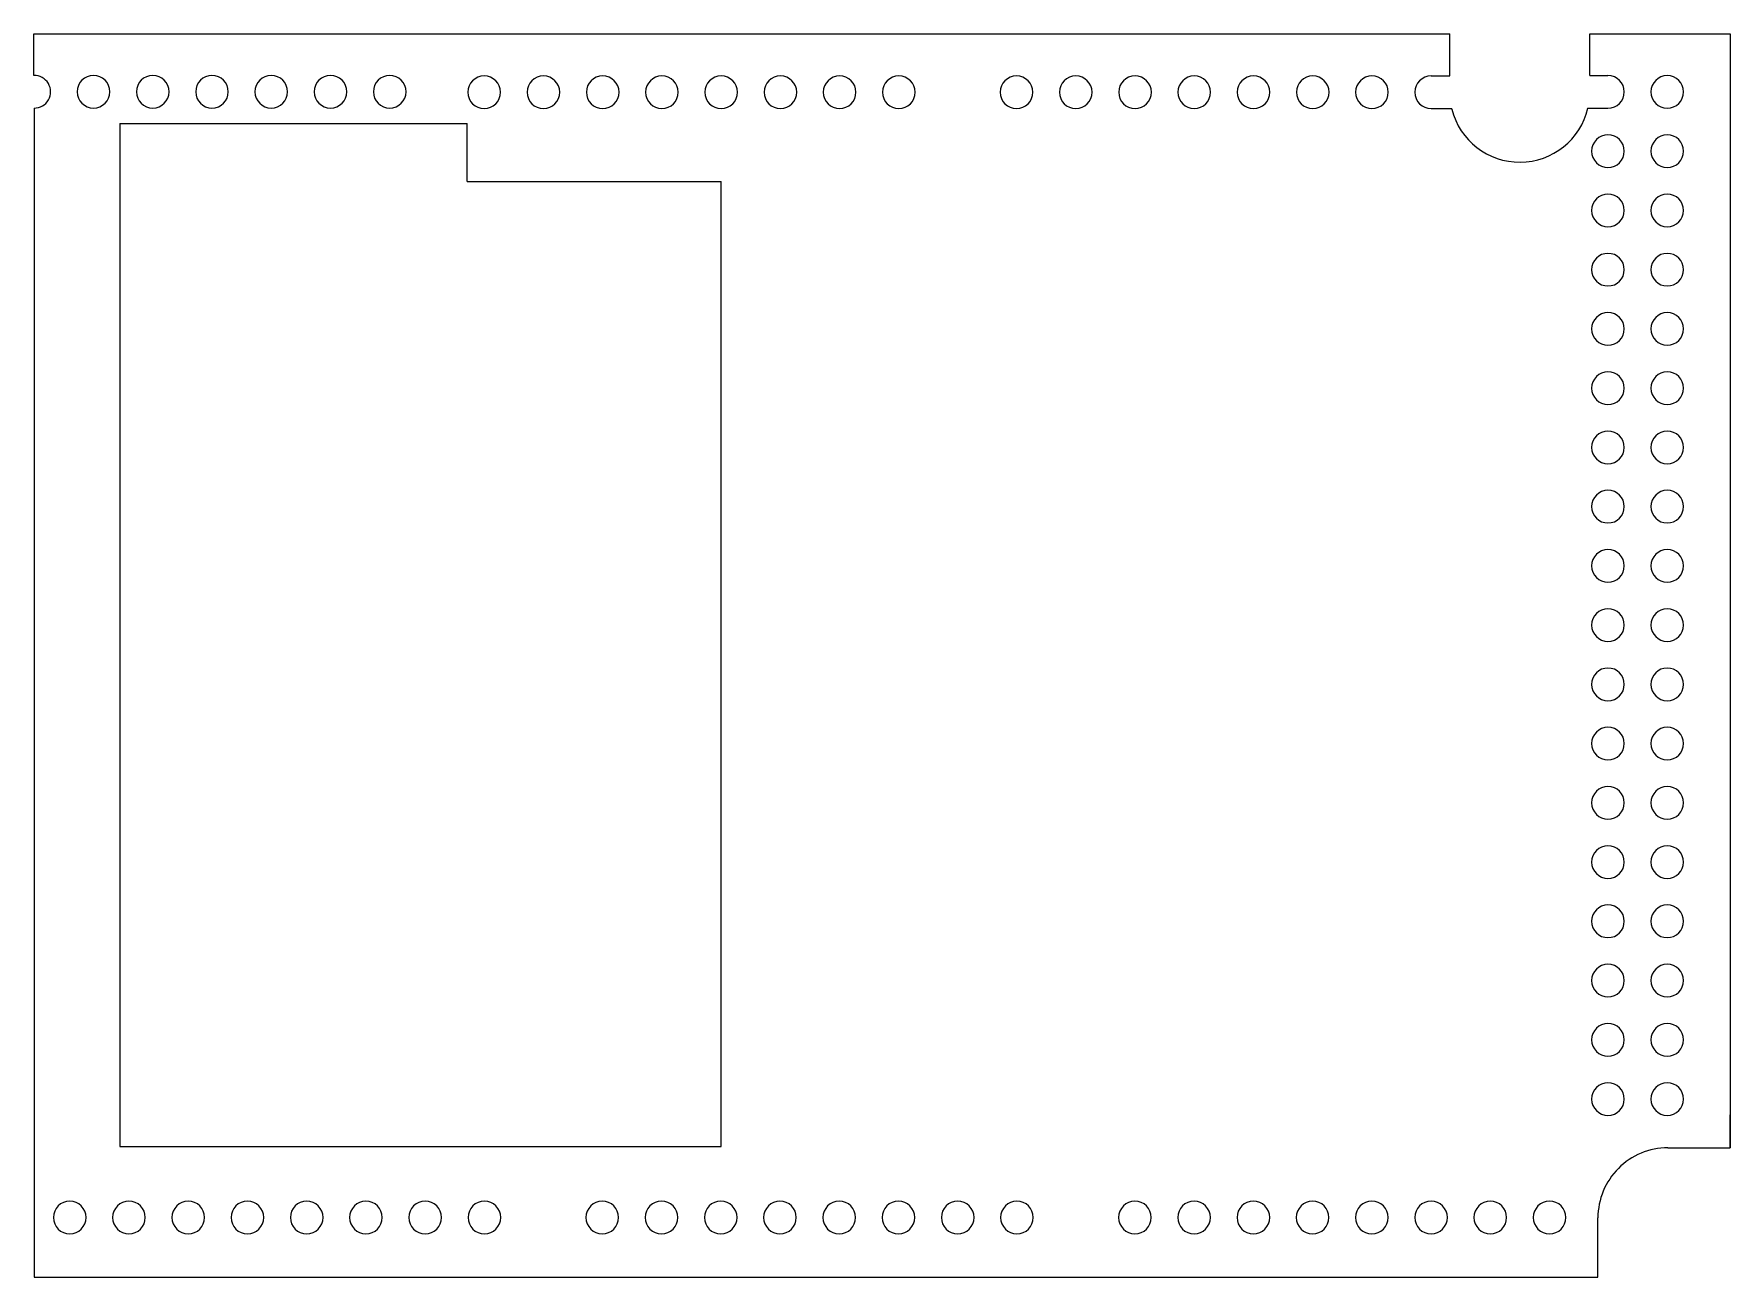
# Model space of a CAD drawing. Extents: x 1.04 to 3.9, y 0 to 2.1.
import ezdxf

# ---------------------------------------------------------------- set-up
doc = ezdxf.new("R2010")
doc.units = 0
doc.layers.add('gm9', color=6, linetype='CONTINUOUS')

msp = doc.modelspace()

# ---------------------------------------------------------------- linework, layer by layer
at = {"layer": 'gm9', "color": 6}
for points in [[(1.04168, 2.02834), (1.04168, 2.09843)], [(1.04168, 2.09842), (3.43189, 2.09842)], [(3.40045, 2.02756), (3.43189, 2.02756), (3.43189, 2.09842)], [(3.66811, 2.02806), (3.66811, 2.09843)], [(3.66811, 2.09843), (3.905, 2.09843)], [(3.905, 2.09843), (3.905, 0.21811)], [(3.66811, 2.02806), (3.6989, 2.02806)], [(1.04188, 1.97323), (1.04188, 0)], [(1.18698, 1.94711), (1.18698, 0.22028)], [(1.18698, 1.94711), (1.77311, 1.94711)], [(1.77311, 1.84933), (1.77311, 1.94711)], [(3.40045, 1.97244), (3.43538, 1.97244)], [(3.43538, 1.97149), (3.43538, 1.97244)], [(3.66519, 1.97294), (3.66519, 1.97389)], [(3.66519, 1.97294), (3.6989, 1.97294)], [(1.77311, 1.84933), (2.20181, 1.84933)], [(2.20181, 0.22028), (2.20181, 1.84933)], [(3.905, 0.21811), (3.905, 0.27387)], [(1.18698, 0.22028), (1.77311, 0.22028)], [(1.77311, 0.22028), (2.20181, 0.22028)], [(3.8, 0.21811), (3.905, 0.21811)], [(3.62009, 0), (3.68189, 0), (3.68189, 0.1)], [(1.04188, 0), (3.68189, 0)]]:
    msp.add_lwpolyline(points, dxfattribs=at)
for points in [[(1.04205, 1.97323), (1.04205, 1.97323), (1.04205, 1.97323, 1.014359), (1.04175, 2.02834), (1.04175, 2.02834)], [(1.16985, 2.00079), (1.16985, 2.00079), (1.16985, 2.00079, 1), (1.11473, 2.00079), (1.11473, 2.00079), (1.11473, 2.00079, 1), (1.16985, 2.00079), (1.16985, 2.00079)], [(1.26985, 2.00079), (1.26985, 2.00079), (1.26985, 2.00079, 1), (1.21473, 2.00079), (1.21473, 2.00079), (1.21473, 2.00079, 1), (1.26985, 2.00079), (1.26985, 2.00079)], [(1.36985, 2.00079), (1.36985, 2.00079), (1.36985, 2.00079, 1), (1.31473, 2.00079), (1.31473, 2.00079), (1.31473, 2.00079, 1), (1.36985, 2.00079), (1.36985, 2.00079)], [(1.46985, 2.00079), (1.46985, 2.00079), (1.46985, 2.00079, 1), (1.41473, 2.00079), (1.41473, 2.00079), (1.41473, 2.00079, 1), (1.46985, 2.00079), (1.46985, 2.00079)], [(1.56985, 2.00079), (1.56985, 2.00079), (1.56985, 2.00079, 1), (1.51473, 2.00079), (1.51473, 2.00079), (1.51473, 2.00079, 1), (1.56985, 2.00079), (1.56985, 2.00079)], [(1.66985, 2.00079), (1.66985, 2.00079), (1.66985, 2.00079, 1), (1.61473, 2.00079), (1.61473, 2.00079), (1.61473, 2.00079, 1), (1.66985, 2.00079), (1.66985, 2.00079)], [(1.82937, 2), (1.82937, 2), (1.82937, 2, 1), (1.77425, 2), (1.77425, 2), (1.77425, 2, 1), (1.82937, 2), (1.82937, 2)], [(1.92937, 2), (1.92937, 2), (1.92937, 2, 1), (1.87425, 2), (1.87425, 2), (1.87425, 2, 1), (1.92937, 2), (1.92937, 2)], [(2.02937, 2), (2.02937, 2), (2.02937, 2, 1), (1.97425, 2), (1.97425, 2), (1.97425, 2, 1), (2.02937, 2), (2.02937, 2)], [(2.12937, 2), (2.12937, 2), (2.12937, 2, 1), (2.07425, 2), (2.07425, 2), (2.07425, 2, 1), (2.12937, 2), (2.12937, 2)], [(2.22937, 2), (2.22937, 2), (2.22937, 2, 1), (2.17425, 2), (2.17425, 2), (2.17425, 2, 1), (2.22937, 2), (2.22937, 2)], [(2.32937, 2), (2.32937, 2), (2.32937, 2, 1), (2.27425, 2), (2.27425, 2), (2.27425, 2, 1), (2.32937, 2), (2.32937, 2)], [(2.42937, 2), (2.42937, 2), (2.42937, 2, 1), (2.37425, 2), (2.37425, 2), (2.37425, 2, 1), (2.42937, 2), (2.42937, 2)], [(2.52937, 2), (2.52937, 2), (2.52937, 2, 1), (2.47425, 2), (2.47425, 2), (2.47425, 2, 1), (2.52937, 2), (2.52937, 2)], [(2.72801, 2), (2.72801, 2), (2.72801, 2, 1), (2.67289, 2), (2.67289, 2), (2.67289, 2, 1), (2.72801, 2), (2.72801, 2)], [(2.82801, 2), (2.82801, 2), (2.82801, 2, 1), (2.77289, 2), (2.77289, 2), (2.77289, 2, 1), (2.82801, 2), (2.82801, 2)], [(2.92801, 2), (2.92801, 2), (2.92801, 2, 1), (2.87289, 2), (2.87289, 2), (2.87289, 2, 1), (2.92801, 2), (2.92801, 2)], [(3.02801, 2), (3.02801, 2), (3.02801, 2, 1), (2.97289, 2), (2.97289, 2), (2.97289, 2, 1), (3.02801, 2), (3.02801, 2)], [(3.12801, 2), (3.12801, 2), (3.12801, 2, 1), (3.07289, 2), (3.07289, 2), (3.07289, 2, 1), (3.12801, 2), (3.12801, 2)], [(3.22801, 2), (3.22801, 2), (3.22801, 2, 1), (3.17289, 2), (3.17289, 2), (3.17289, 2, 1), (3.22801, 2), (3.22801, 2)], [(3.32801, 2), (3.32801, 2), (3.32801, 2, 1), (3.27289, 2), (3.27289, 2), (3.27289, 2, 1), (3.32801, 2), (3.32801, 2)], [(3.40045, 2.02756), (3.40045, 2.02756), (3.40045, 2.02756, 1), (3.40045, 1.97244), (3.40045, 1.97244)], [(3.6989, 1.97294), (3.6989, 1.97294), (3.6989, 1.97294, 1), (3.6989, 2.02806), (3.6989, 2.02806)], [(3.82646, 2.0005), (3.82646, 2.0005), (3.82646, 2.0005, 1), (3.77134, 2.0005), (3.77134, 2.0005), (3.77134, 2.0005, 1), (3.82646, 2.0005), (3.82646, 2.0005)], [(3.43538, 1.97149), (3.43538, 1.97149), (3.43538, 1.97149, 0.787021), (3.66498, 1.97299), (3.66498, 1.97299)], [(3.72646, 1.9005), (3.72646, 1.9005), (3.72646, 1.9005, 1), (3.67134, 1.9005), (3.67134, 1.9005), (3.67134, 1.9005, 1), (3.72646, 1.9005), (3.72646, 1.9005)], [(3.82646, 1.9005), (3.82646, 1.9005), (3.82646, 1.9005, 1), (3.77134, 1.9005), (3.77134, 1.9005), (3.77134, 1.9005, 1), (3.82646, 1.9005), (3.82646, 1.9005)], [(3.72646, 1.8005), (3.72646, 1.8005), (3.72646, 1.8005, 1), (3.67134, 1.8005), (3.67134, 1.8005), (3.67134, 1.8005, 1), (3.72646, 1.8005), (3.72646, 1.8005)], [(3.82646, 1.8005), (3.82646, 1.8005), (3.82646, 1.8005, 1), (3.77134, 1.8005), (3.77134, 1.8005), (3.77134, 1.8005, 1), (3.82646, 1.8005), (3.82646, 1.8005)], [(3.72646, 1.7005), (3.72646, 1.7005), (3.72646, 1.7005, 1), (3.67134, 1.7005), (3.67134, 1.7005), (3.67134, 1.7005, 1), (3.72646, 1.7005), (3.72646, 1.7005)], [(3.82646, 1.7005), (3.82646, 1.7005), (3.82646, 1.7005, 1), (3.77134, 1.7005), (3.77134, 1.7005), (3.77134, 1.7005, 1), (3.82646, 1.7005), (3.82646, 1.7005)], [(3.72646, 1.6005), (3.72646, 1.6005), (3.72646, 1.6005, 1), (3.67134, 1.6005), (3.67134, 1.6005), (3.67134, 1.6005, 1), (3.72646, 1.6005), (3.72646, 1.6005)], [(3.82646, 1.6005), (3.82646, 1.6005), (3.82646, 1.6005, 1), (3.77134, 1.6005), (3.77134, 1.6005), (3.77134, 1.6005, 1), (3.82646, 1.6005), (3.82646, 1.6005)], [(3.72646, 1.5005), (3.72646, 1.5005), (3.72646, 1.5005, 1), (3.67134, 1.5005), (3.67134, 1.5005), (3.67134, 1.5005, 1), (3.72646, 1.5005), (3.72646, 1.5005)], [(3.82646, 1.5005), (3.82646, 1.5005), (3.82646, 1.5005, 1), (3.77134, 1.5005), (3.77134, 1.5005), (3.77134, 1.5005, 1), (3.82646, 1.5005), (3.82646, 1.5005)], [(3.72646, 1.4005), (3.72646, 1.4005), (3.72646, 1.4005, 1), (3.67134, 1.4005), (3.67134, 1.4005), (3.67134, 1.4005, 1), (3.72646, 1.4005), (3.72646, 1.4005)], [(3.82646, 1.4005), (3.82646, 1.4005), (3.82646, 1.4005, 1), (3.77134, 1.4005), (3.77134, 1.4005), (3.77134, 1.4005, 1), (3.82646, 1.4005), (3.82646, 1.4005)], [(3.72646, 1.3005), (3.72646, 1.3005), (3.72646, 1.3005, 1), (3.67134, 1.3005), (3.67134, 1.3005), (3.67134, 1.3005, 1), (3.72646, 1.3005), (3.72646, 1.3005)], [(3.82646, 1.3005), (3.82646, 1.3005), (3.82646, 1.3005, 1), (3.77134, 1.3005), (3.77134, 1.3005), (3.77134, 1.3005, 1), (3.82646, 1.3005), (3.82646, 1.3005)], [(3.72646, 1.2005), (3.72646, 1.2005), (3.72646, 1.2005, 1), (3.67134, 1.2005), (3.67134, 1.2005), (3.67134, 1.2005, 1), (3.72646, 1.2005), (3.72646, 1.2005)], [(3.82646, 1.2005), (3.82646, 1.2005), (3.82646, 1.2005, 1), (3.77134, 1.2005), (3.77134, 1.2005), (3.77134, 1.2005, 1), (3.82646, 1.2005), (3.82646, 1.2005)], [(3.72646, 1.1005), (3.72646, 1.1005), (3.72646, 1.1005, 1), (3.67134, 1.1005), (3.67134, 1.1005), (3.67134, 1.1005, 1), (3.72646, 1.1005), (3.72646, 1.1005)], [(3.82646, 1.1005), (3.82646, 1.1005), (3.82646, 1.1005, 1), (3.77134, 1.1005), (3.77134, 1.1005), (3.77134, 1.1005, 1), (3.82646, 1.1005), (3.82646, 1.1005)], [(3.72646, 1.0005), (3.72646, 1.0005), (3.72646, 1.0005, 1), (3.67134, 1.0005), (3.67134, 1.0005), (3.67134, 1.0005, 1), (3.72646, 1.0005), (3.72646, 1.0005)], [(3.82646, 1.0005), (3.82646, 1.0005), (3.82646, 1.0005, 1), (3.77134, 1.0005), (3.77134, 1.0005), (3.77134, 1.0005, 1), (3.82646, 1.0005), (3.82646, 1.0005)], [(3.72646, 0.9005), (3.72646, 0.9005), (3.72646, 0.9005, 1), (3.67134, 0.9005), (3.67134, 0.9005), (3.67134, 0.9005, 1), (3.72646, 0.9005), (3.72646, 0.9005)], [(3.82646, 0.9005), (3.82646, 0.9005), (3.82646, 0.9005, 1), (3.77134, 0.9005), (3.77134, 0.9005), (3.77134, 0.9005, 1), (3.82646, 0.9005), (3.82646, 0.9005)], [(3.72646, 0.8005), (3.72646, 0.8005), (3.72646, 0.8005, 1), (3.67134, 0.8005), (3.67134, 0.8005), (3.67134, 0.8005, 1), (3.72646, 0.8005), (3.72646, 0.8005)], [(3.82646, 0.8005), (3.82646, 0.8005), (3.82646, 0.8005, 1), (3.77134, 0.8005), (3.77134, 0.8005), (3.77134, 0.8005, 1), (3.82646, 0.8005), (3.82646, 0.8005)], [(3.72646, 0.7005), (3.72646, 0.7005), (3.72646, 0.7005, 1), (3.67134, 0.7005), (3.67134, 0.7005), (3.67134, 0.7005, 1), (3.72646, 0.7005), (3.72646, 0.7005)], [(3.82646, 0.7005), (3.82646, 0.7005), (3.82646, 0.7005, 1), (3.77134, 0.7005), (3.77134, 0.7005), (3.77134, 0.7005, 1), (3.82646, 0.7005), (3.82646, 0.7005)], [(3.72646, 0.6005), (3.72646, 0.6005), (3.72646, 0.6005, 1), (3.67134, 0.6005), (3.67134, 0.6005), (3.67134, 0.6005, 1), (3.72646, 0.6005), (3.72646, 0.6005)], [(3.82646, 0.6005), (3.82646, 0.6005), (3.82646, 0.6005, 1), (3.77134, 0.6005), (3.77134, 0.6005), (3.77134, 0.6005, 1), (3.82646, 0.6005), (3.82646, 0.6005)], [(3.72646, 0.5005), (3.72646, 0.5005), (3.72646, 0.5005, 1), (3.67134, 0.5005), (3.67134, 0.5005), (3.67134, 0.5005, 1), (3.72646, 0.5005), (3.72646, 0.5005)], [(3.82646, 0.5005), (3.82646, 0.5005), (3.82646, 0.5005, 1), (3.77134, 0.5005), (3.77134, 0.5005), (3.77134, 0.5005, 1), (3.82646, 0.5005), (3.82646, 0.5005)], [(3.72646, 0.4005), (3.72646, 0.4005), (3.72646, 0.4005, 1), (3.67134, 0.4005), (3.67134, 0.4005), (3.67134, 0.4005, 1), (3.72646, 0.4005), (3.72646, 0.4005)], [(3.82646, 0.4005), (3.82646, 0.4005), (3.82646, 0.4005, 1), (3.77134, 0.4005), (3.77134, 0.4005), (3.77134, 0.4005, 1), (3.82646, 0.4005), (3.82646, 0.4005)], [(3.72646, 0.3005), (3.72646, 0.3005), (3.72646, 0.3005, 1), (3.67134, 0.3005), (3.67134, 0.3005), (3.67134, 0.3005, 1), (3.72646, 0.3005), (3.72646, 0.3005)], [(3.82646, 0.3005), (3.82646, 0.3005), (3.82646, 0.3005, 1), (3.77134, 0.3005), (3.77134, 0.3005), (3.77134, 0.3005, 1), (3.82646, 0.3005), (3.82646, 0.3005)], [(3.8, 0.21811), (3.8, 0.21811), (3.8, 0.21811, 0.414214), (3.68189, 0.1), (3.68189, 0.1)], [(1.1297, 0.10054), (1.1297, 0.10054), (1.1297, 0.10054, 1), (1.07458, 0.10054), (1.07458, 0.10054), (1.07458, 0.10054, 1), (1.1297, 0.10054), (1.1297, 0.10054)], [(1.2297, 0.10054), (1.2297, 0.10054), (1.2297, 0.10054, 1), (1.17458, 0.10054), (1.17458, 0.10054), (1.17458, 0.10054, 1), (1.2297, 0.10054), (1.2297, 0.10054)], [(1.3297, 0.10054), (1.3297, 0.10054), (1.3297, 0.10054, 1), (1.27458, 0.10054), (1.27458, 0.10054), (1.27458, 0.10054, 1), (1.3297, 0.10054), (1.3297, 0.10054)], [(1.4297, 0.10054), (1.4297, 0.10054), (1.4297, 0.10054, 1), (1.37458, 0.10054), (1.37458, 0.10054), (1.37458, 0.10054, 1), (1.4297, 0.10054), (1.4297, 0.10054)], [(1.5297, 0.10054), (1.5297, 0.10054), (1.5297, 0.10054, 1), (1.47458, 0.10054), (1.47458, 0.10054), (1.47458, 0.10054, 1), (1.5297, 0.10054), (1.5297, 0.10054)], [(1.6297, 0.10054), (1.6297, 0.10054), (1.6297, 0.10054, 1), (1.57458, 0.10054), (1.57458, 0.10054), (1.57458, 0.10054, 1), (1.6297, 0.10054), (1.6297, 0.10054)], [(1.7297, 0.10054), (1.7297, 0.10054), (1.7297, 0.10054, 1), (1.67458, 0.10054), (1.67458, 0.10054), (1.67458, 0.10054, 1), (1.7297, 0.10054), (1.7297, 0.10054)], [(1.8297, 0.10054), (1.8297, 0.10054), (1.8297, 0.10054, 1), (1.77458, 0.10054), (1.77458, 0.10054), (1.77458, 0.10054, 1), (1.8297, 0.10054), (1.8297, 0.10054)], [(2.02866, 0.10054), (2.02866, 0.10054), (2.02866, 0.10054, 1), (1.97354, 0.10054), (1.97354, 0.10054), (1.97354, 0.10054, 1), (2.02866, 0.10054), (2.02866, 0.10054)], [(2.12866, 0.10054), (2.12866, 0.10054), (2.12866, 0.10054, 1), (2.07354, 0.10054), (2.07354, 0.10054), (2.07354, 0.10054, 1), (2.12866, 0.10054), (2.12866, 0.10054)], [(2.22866, 0.10054), (2.22866, 0.10054), (2.22866, 0.10054, 1), (2.17354, 0.10054), (2.17354, 0.10054), (2.17354, 0.10054, 1), (2.22866, 0.10054), (2.22866, 0.10054)], [(2.32866, 0.10054), (2.32866, 0.10054), (2.32866, 0.10054, 1), (2.27354, 0.10054), (2.27354, 0.10054), (2.27354, 0.10054, 1), (2.32866, 0.10054), (2.32866, 0.10054)], [(2.42866, 0.10054), (2.42866, 0.10054), (2.42866, 0.10054, 1), (2.37354, 0.10054), (2.37354, 0.10054), (2.37354, 0.10054, 1), (2.42866, 0.10054), (2.42866, 0.10054)], [(2.52866, 0.10054), (2.52866, 0.10054), (2.52866, 0.10054, 1), (2.47354, 0.10054), (2.47354, 0.10054), (2.47354, 0.10054, 1), (2.52866, 0.10054), (2.52866, 0.10054)], [(2.62866, 0.10054), (2.62866, 0.10054), (2.62866, 0.10054, 1), (2.57354, 0.10054), (2.57354, 0.10054), (2.57354, 0.10054, 1), (2.62866, 0.10054), (2.62866, 0.10054)], [(2.72866, 0.10054), (2.72866, 0.10054), (2.72866, 0.10054, 1), (2.67354, 0.10054), (2.67354, 0.10054), (2.67354, 0.10054, 1), (2.72866, 0.10054), (2.72866, 0.10054)], [(2.92779, 0.10054), (2.92779, 0.10054), (2.92779, 0.10054, 1), (2.87267, 0.10054), (2.87267, 0.10054), (2.87267, 0.10054, 1), (2.92779, 0.10054), (2.92779, 0.10054)], [(3.02779, 0.10054), (3.02779, 0.10054), (3.02779, 0.10054, 1), (2.97267, 0.10054), (2.97267, 0.10054), (2.97267, 0.10054, 1), (3.02779, 0.10054), (3.02779, 0.10054)], [(3.12779, 0.10054), (3.12779, 0.10054), (3.12779, 0.10054, 1), (3.07267, 0.10054), (3.07267, 0.10054), (3.07267, 0.10054, 1), (3.12779, 0.10054), (3.12779, 0.10054)], [(3.22779, 0.10054), (3.22779, 0.10054), (3.22779, 0.10054, 1), (3.17267, 0.10054), (3.17267, 0.10054), (3.17267, 0.10054, 1), (3.22779, 0.10054), (3.22779, 0.10054)], [(3.32779, 0.10054), (3.32779, 0.10054), (3.32779, 0.10054, 1), (3.27267, 0.10054), (3.27267, 0.10054), (3.27267, 0.10054, 1), (3.32779, 0.10054), (3.32779, 0.10054)], [(3.42779, 0.10054), (3.42779, 0.10054), (3.42779, 0.10054, 1), (3.37267, 0.10054), (3.37267, 0.10054), (3.37267, 0.10054, 1), (3.42779, 0.10054), (3.42779, 0.10054)], [(3.52779, 0.10054), (3.52779, 0.10054), (3.52779, 0.10054, 1), (3.47267, 0.10054), (3.47267, 0.10054), (3.47267, 0.10054, 1), (3.52779, 0.10054), (3.52779, 0.10054)], [(3.62779, 0.10054), (3.62779, 0.10054), (3.62779, 0.10054, 1), (3.57267, 0.10054), (3.57267, 0.10054), (3.57267, 0.10054, 1), (3.62779, 0.10054), (3.62779, 0.10054)]]:
    msp.add_lwpolyline(points, format="xyb", dxfattribs=at)

doc.saveas('drawing.dxf')
